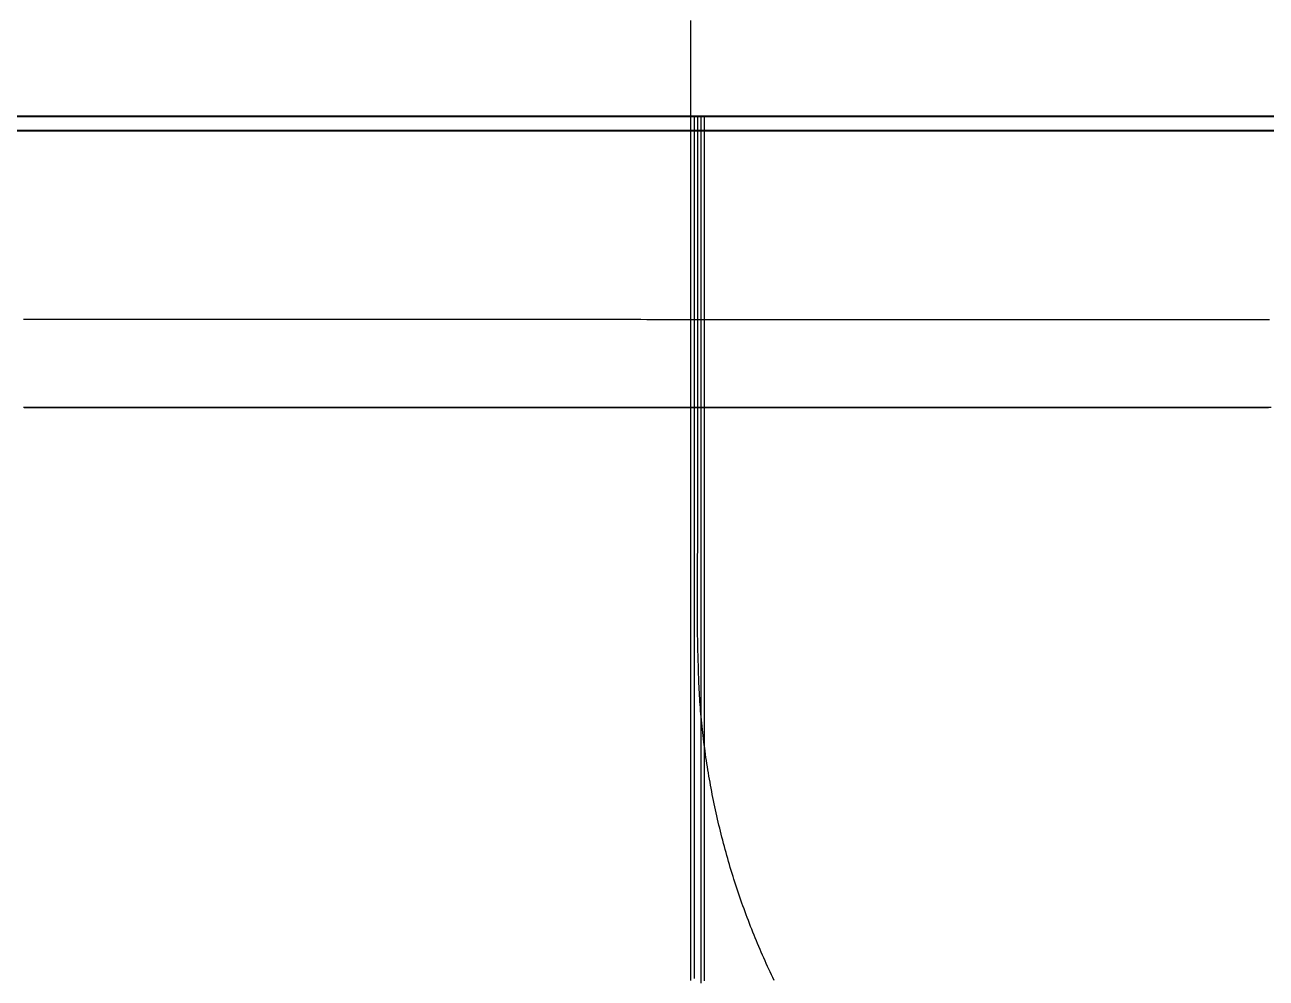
# Model space of a CAD drawing. Header units: millimetres. Extents: x -253 to 256, y -315 to 312.
# Drawn here: x -63.2 to -11.4, y -6.6 to 33.1 of the extents above; entities that cross this region are included whole.
import ezdxf

# ---------------------------------------------------------------- set-up
doc = ezdxf.new("R2010")
doc.units = ezdxf.units.MM
doc.layers.add('SKETCH', color=5, linetype='Continuous')
doc.layers.add('VISIBLE', color=7, linetype='Continuous')

msp = doc.modelspace()

# ---------------------------------------------------------------- linework, layer by layer
at = {"layer": 'SKETCH', "flags": 128}
for points in [[(-35.4, -6.724), (-35.4, -6.505), (-35.4, -6.287), (-35.4, -6.069), (-35.4, -5.85), (-35.4, -5.632), (-35.4, -5.414), (-35.4, -5.195), (-35.4, -4.977), (-35.4, -4.759), (-35.4, -4.54), (-35.4, -4.322), (-35.4, -4.104), (-35.4, -3.885), (-35.4, -3.667), (-35.4, -3.449), (-35.4, -3.23), (-35.4, -3.012), (-35.4, -2.794), (-35.4, -2.575), (-35.4, -2.357), (-35.4, -2.139), (-35.4, -1.92), (-35.4, -1.702), (-35.4, -1.484), (-35.4, -1.265), (-35.4, -1.047), (-35.4, -0.829), (-35.4, -0.611), (-35.4, -0.392), (-35.4, -0.174), (-35.4, 0.044), (-35.4, 0.263), (-35.4, 0.481), (-35.4, 0.699), (-35.4, 0.918), (-35.4, 1.136), (-35.4, 1.354), (-35.4, 1.572), (-35.4, 1.791), (-35.4, 2.009), (-35.4, 2.227), (-35.4, 2.446), (-35.4, 2.664), (-35.4, 2.882), (-35.4, 3.101), (-35.4, 3.319), (-35.4, 3.537), (-35.4, 3.755), (-35.4, 3.974), (-35.4, 4.192), (-35.4, 4.41), (-35.4, 4.629), (-35.4, 4.847), (-35.4, 5.065), (-35.4, 5.284), (-35.4, 5.502), (-35.4, 5.72), (-35.4, 5.938), (-35.4, 6.157), (-35.4, 6.375), (-35.4, 6.593), (-35.4, 6.812), (-35.4, 7.03), (-35.4, 7.248), (-35.4, 7.467), (-35.4, 7.685), (-35.4, 7.903), (-35.4, 8.122), (-35.4, 8.34), (-35.4, 8.558), (-35.4, 8.777), (-35.4, 8.995), (-35.4, 9.213), (-35.4, 9.432), (-35.4, 9.65), (-35.4, 9.868), (-35.4, 10.087), (-35.4, 10.305), (-35.4, 10.523), (-35.4, 10.742), (-35.4, 10.96), (-35.4, 11.178), (-35.4, 11.397), (-35.4, 11.615), (-35.4, 11.833), (-35.4, 12.052), (-35.4, 12.27), (-35.4, 12.488), (-35.4, 12.707), (-35.4, 12.925), (-35.4, 13.143), (-35.4, 13.362), (-35.4, 13.58), (-35.4, 13.798), (-35.4, 14.017), (-35.4, 14.235), (-35.4, 14.453), (-35.4, 14.671), (-35.4, 14.89), (-35.4, 15.108), (-35.4, 15.326), (-35.4, 15.545), (-35.4, 15.763), (-35.4, 15.981), (-35.4, 16.2), (-35.4, 16.418), (-35.4, 16.636), (-35.4, 16.854), (-35.4, 17.073), (-35.4, 17.291), (-35.4, 17.509), (-35.4, 17.728), (-35.4, 17.946), (-35.4, 18.164), (-35.4, 18.383), (-35.4, 18.601), (-35.4, 18.819), (-35.4, 19.037), (-35.4, 19.256), (-35.4, 19.474), (-35.4, 19.692), (-35.4, 19.911), (-35.4, 20.129), (-35.4, 20.347), (-35.4, 20.566), (-35.4, 20.784), (-35.4, 21.002), (-35.4, 21.22), (-35.4, 21.439), (-35.4, 21.657), (-35.4, 21.875), (-35.4, 22.094), (-35.4, 22.312), (-35.4, 22.53), (-35.4, 22.749), (-35.4, 22.967), (-35.4, 23.185), (-35.4, 23.403), (-35.4, 23.622), (-35.4, 23.84), (-35.4, 24.058), (-35.4, 24.277), (-35.4, 24.495), (-35.4, 24.713), (-35.4, 24.932), (-35.4, 25.15), (-35.4, 25.369), (-35.4, 25.587), (-35.4, 25.805), (-35.4, 26.024), (-35.4, 26.242), (-35.4, 26.46), (-35.4, 26.679), (-35.4, 26.897), (-35.4, 27.115), (-35.4, 27.334), (-35.4, 27.552), (-35.4, 27.77), (-35.4, 27.989), (-35.4, 28.207), (-35.4, 28.425), (-35.4, 28.644), (-35.4, 28.863), (-35.4, 29.084), (-35.4, 29.308), (-35.4, 29.532), (-35.4, 29.758), (-35.4, 29.984), (-35.4, 30.211), (-35.4, 30.439), (-35.4, 30.666), (-35.4, 30.893), (-35.4, 31.12), (-35.4, 31.345), (-35.4, 31.57), (-35.4, 31.793), (-35.4, 32.014), (-35.4, 32.234), (-35.4, 32.451), (-35.4, 32.665), (-35.4, 32.877), (-35.4, 33.086), (-35.4, 33.291)], [(-35.246, -6.645), (-35.246, -6.421), (-35.246, -6.197), (-35.246, -5.972), (-35.246, -5.748), (-35.246, -5.524), (-35.246, -5.299), (-35.246, -5.075), (-35.246, -4.851), (-35.246, -4.627), (-35.246, -4.402), (-35.246, -4.178), (-35.246, -3.954), (-35.246, -3.729), (-35.246, -3.505), (-35.246, -3.281), (-35.246, -3.056), (-35.246, -2.832), (-35.246, -2.607), (-35.246, -2.383), (-35.246, -2.159), (-35.246, -1.934), (-35.246, -1.71), (-35.246, -1.486), (-35.246, -1.261), (-35.246, -1.037), (-35.246, -0.813), (-35.246, -0.588), (-35.246, -0.364), (-35.246, -0.139), (-35.246, 0.085), (-35.246, 0.309), (-35.246, 0.534), (-35.246, 0.758), (-35.246, 0.982), (-35.246, 1.207), (-35.246, 1.431), (-35.246, 1.655), (-35.246, 1.88), (-35.246, 2.104), (-35.246, 2.328), (-35.246, 2.553), (-35.246, 2.777), (-35.246, 3.001), (-35.246, 3.226), (-35.246, 3.45), (-35.246, 3.674), (-35.246, 3.898), (-35.246, 4.123), (-35.246, 4.347), (-35.246, 4.571), (-35.246, 4.796), (-35.246, 5.02), (-35.246, 5.244), (-35.246, 5.469), (-35.246, 5.693), (-35.246, 5.917), (-35.246, 6.142), (-35.246, 6.366), (-35.246, 6.59), (-35.246, 6.814), (-35.246, 7.039), (-35.246, 7.263), (-35.246, 7.488), (-35.246, 7.712), (-35.246, 7.936), (-35.246, 8.161), (-35.246, 8.385), (-35.246, 8.609), (-35.246, 8.834), (-35.246, 9.058), (-35.246, 9.282), (-35.246, 9.507), (-35.246, 9.731), (-35.246, 9.955), (-35.246, 10.18), (-35.246, 10.404), (-35.246, 10.629), (-35.246, 10.853), (-35.246, 11.077), (-35.246, 11.302), (-35.246, 11.526), (-35.246, 11.75), (-35.246, 11.975), (-35.246, 12.199), (-35.246, 12.423), (-35.246, 12.648), (-35.246, 12.872), (-35.246, 13.096), (-35.246, 13.321), (-35.246, 13.545), (-35.246, 13.769), (-35.246, 13.994), (-35.246, 14.218), (-35.246, 14.442), (-35.246, 14.666), (-35.246, 14.891), (-35.246, 15.115), (-35.246, 15.339), (-35.246, 15.564), (-35.246, 15.788), (-35.246, 16.012), (-35.246, 16.237), (-35.246, 16.461), (-35.246, 16.685), (-35.246, 16.91), (-35.246, 17.134), (-35.246, 17.358), (-35.246, 17.583), (-35.246, 17.807), (-35.246, 18.031), (-35.246, 18.256), (-35.246, 18.48), (-35.246, 18.704), (-35.246, 18.929), (-35.246, 19.153), (-35.246, 19.377), (-35.246, 19.602), (-35.246, 19.826), (-35.246, 20.05), (-35.246, 20.275), (-35.246, 20.499), (-35.246, 20.724), (-35.246, 20.948), (-35.246, 21.172), (-35.246, 21.397), (-35.246, 21.621), (-35.246, 21.845), (-35.246, 22.07), (-35.246, 22.294), (-35.246, 22.518), (-35.246, 22.743), (-35.246, 22.967), (-35.246, 23.191), (-35.246, 23.416), (-35.246, 23.64), (-35.246, 23.864), (-35.246, 24.089), (-35.246, 24.313), (-35.246, 24.537), (-35.246, 24.762), (-35.246, 24.986), (-35.246, 25.21), (-35.246, 25.435), (-35.246, 25.659), (-35.246, 25.883), (-35.246, 26.107), (-35.246, 26.332), (-35.246, 26.556), (-35.246, 26.78), (-35.246, 27.005), (-35.246, 27.229), (-35.246, 27.453), (-35.246, 27.678), (-35.246, 27.902), (-35.246, 28.126), (-35.246, 28.351), (-35.246, 28.576), (-35.246, 28.804), (-35.246, 29.033), (-35.246, 29.265), (-35.246, 29.286)], [(-31.925, -6.724), (-31.981, -6.607), (-32.036, -6.49), (-32.091, -6.374), (-32.146, -6.256), (-32.2, -6.139), (-32.254, -6.021), (-32.307, -5.903), (-32.36, -5.785), (-32.412, -5.667), (-32.464, -5.548), (-32.515, -5.43), (-32.566, -5.311), (-32.616, -5.191), (-32.666, -5.072), (-32.715, -4.953), (-32.764, -4.833), (-32.813, -4.713), (-32.86, -4.592), (-32.908, -4.472), (-32.955, -4.351), (-33.001, -4.23), (-33.047, -4.109), (-33.093, -3.987), (-33.138, -3.865), (-33.182, -3.743), (-33.226, -3.621), (-33.27, -3.499), (-33.313, -3.376), (-33.356, -3.253), (-33.398, -3.13), (-33.439, -3.007), (-33.48, -2.883), (-33.521, -2.76), (-33.561, -2.636), (-33.601, -2.512), (-33.64, -2.388), (-33.678, -2.264), (-33.716, -2.14), (-33.754, -2.015), (-33.791, -1.891), (-33.827, -1.766), (-33.863, -1.641), (-33.899, -1.515), (-33.934, -1.39), (-33.969, -1.264), (-34.003, -1.138), (-34.036, -1.012), (-34.069, -0.886), (-34.102, -0.759), (-34.134, -0.633), (-34.165, -0.506), (-34.196, -0.379), (-34.227, -0.252), (-34.257, -0.125), (-34.286, 0.002), (-34.315, 0.13), (-34.344, 0.257), (-34.372, 0.385), (-34.399, 0.512), (-34.426, 0.64), (-34.453, 0.768), (-34.478, 0.896), (-34.504, 1.024), (-34.529, 1.152), (-34.553, 1.281), (-34.577, 1.409), (-34.6, 1.538), (-34.623, 1.666), (-34.645, 1.795), (-34.667, 1.924), (-34.688, 2.053), (-34.709, 2.183), (-34.729, 2.312), (-34.748, 2.441), (-34.768, 2.571), (-34.786, 2.701), (-34.804, 2.83), (-34.822, 2.96), (-34.839, 3.09), (-34.856, 3.22), (-34.872, 3.35), (-34.887, 3.48), (-34.902, 3.61), (-34.917, 3.74), (-34.931, 3.87), (-34.944, 4.001), (-34.957, 4.131), (-34.969, 4.26), (-34.98, 4.389), (-34.991, 4.516), (-35.001, 4.643), (-35.01, 4.769), (-35.019, 4.895), (-35.027, 5.02), (-35.034, 5.145), (-35.041, 5.271), (-35.048, 5.396), (-35.054, 5.522), (-35.06, 5.649), (-35.065, 5.776), (-35.07, 5.904), (-35.074, 6.033), (-35.079, 6.164), (-35.083, 6.296), (-35.087, 6.429), (-35.09, 6.564), (-35.094, 6.702), (-35.098, 6.841), (-35.101, 6.982), (-35.105, 7.126), (-35.108, 7.272), (-35.112, 7.466), (-35.116, 7.664), (-35.119, 7.866), (-35.121, 8.072), (-35.123, 8.281), (-35.124, 8.494), (-35.124, 8.709), (-35.124, 8.927), (-35.124, 9.148), (-35.124, 9.371), (-35.123, 9.595), (-35.122, 9.821), (-35.121, 10.048), (-35.119, 10.276), (-35.118, 10.504), (-35.116, 10.733), (-35.115, 10.962), (-35.113, 11.19), (-35.112, 11.418), (-35.111, 11.645), (-35.11, 11.871), (-35.109, 12.095), (-35.108, 12.318), (-35.108, 12.539), (-35.108, 12.758), (-35.108, 12.977), (-35.108, 13.197), (-35.108, 13.416), (-35.108, 13.636), (-35.108, 13.855), (-35.108, 14.075), (-35.108, 14.294), (-35.108, 14.513), (-35.108, 14.733), (-35.108, 14.952), (-35.108, 15.172), (-35.108, 15.391), (-35.108, 15.611), (-35.108, 15.83), (-35.108, 16.049), (-35.108, 16.269), (-35.108, 16.488), (-35.108, 16.708), (-35.108, 16.927), (-35.108, 17.147), (-35.108, 17.366), (-35.108, 17.585), (-35.108, 17.805), (-35.108, 18.024), (-35.108, 18.244), (-35.108, 18.463), (-35.108, 18.683), (-35.108, 18.902), (-35.108, 19.121), (-35.108, 19.341), (-35.108, 19.56), (-35.108, 19.78), (-35.108, 19.999), (-35.108, 20.219), (-35.108, 20.438), (-35.108, 20.657), (-35.108, 20.877), (-35.108, 21.096), (-35.108, 21.316), (-35.108, 21.535), (-35.108, 21.755), (-35.108, 21.974), (-35.108, 22.193), (-35.108, 22.413), (-35.108, 22.632), (-35.108, 22.852), (-35.108, 23.071), (-35.108, 23.29), (-35.108, 23.51), (-35.108, 23.729), (-35.108, 23.949), (-35.108, 24.168), (-35.108, 24.388), (-35.108, 24.607), (-35.108, 24.826), (-35.108, 25.046), (-35.108, 25.265), (-35.108, 25.485), (-35.108, 25.704), (-35.108, 25.924), (-35.108, 26.143), (-35.108, 26.362), (-35.108, 26.582), (-35.108, 26.801), (-35.108, 27.021), (-35.108, 27.24), (-35.108, 27.46), (-35.108, 27.679), (-35.108, 27.898), (-35.108, 28.118), (-35.108, 28.337), (-35.108, 28.558), (-35.108, 28.78), (-35.108, 29.005), (-35.108, 29.231), (-35.108, 29.286)], [(-34.972, -6.841), (-34.972, -6.619), (-34.972, -6.396), (-34.972, -6.173), (-34.972, -5.95), (-34.972, -5.728), (-34.972, -5.505), (-34.972, -5.282), (-34.972, -5.059), (-34.972, -4.837), (-34.972, -4.614), (-34.972, -4.391), (-34.972, -4.169), (-34.972, -3.946), (-34.972, -3.723), (-34.972, -3.5), (-34.972, -3.278), (-34.972, -3.055), (-34.972, -2.832), (-34.972, -2.609), (-34.972, -2.387), (-34.972, -2.164), (-34.972, -1.941), (-34.972, -1.718), (-34.972, -1.496), (-34.972, -1.273), (-34.972, -1.05), (-34.972, -0.827), (-34.972, -0.605), (-34.972, -0.382), (-34.972, -0.159), (-34.972, 0.063), (-34.972, 0.286), (-34.972, 0.509), (-34.972, 0.732), (-34.972, 0.954), (-34.972, 1.177), (-34.972, 1.4), (-34.972, 1.623), (-34.972, 1.845), (-34.972, 2.068), (-34.972, 2.291), (-34.972, 2.513), (-34.972, 2.736), (-34.972, 2.959), (-34.972, 3.181), (-34.972, 3.404), (-34.972, 3.627), (-34.972, 3.85), (-34.972, 4.072), (-34.972, 4.295), (-34.972, 4.518), (-34.972, 4.74), (-34.972, 4.963), (-34.972, 5.186), (-34.972, 5.408), (-34.972, 5.631), (-34.972, 5.854), (-34.972, 6.076), (-34.972, 6.299), (-34.972, 6.522), (-34.972, 6.745), (-34.972, 6.967), (-34.972, 7.19), (-34.972, 7.413), (-34.972, 7.635), (-34.972, 7.858), (-34.972, 8.081), (-34.972, 8.304), (-34.972, 8.526), (-34.972, 8.749), (-34.972, 8.972), (-34.972, 9.195), (-34.972, 9.417), (-34.972, 9.64), (-34.972, 9.863), (-34.972, 10.086), (-34.972, 10.308), (-34.972, 10.531), (-34.972, 10.754), (-34.972, 10.977), (-34.972, 11.199), (-34.972, 11.422), (-34.972, 11.645), (-34.972, 11.867), (-34.972, 12.09), (-34.972, 12.313), (-34.972, 12.536), (-34.972, 12.758), (-34.972, 12.981), (-34.972, 13.204), (-34.972, 13.427), (-34.972, 13.649), (-34.972, 13.872), (-34.972, 14.095), (-34.972, 14.318), (-34.972, 14.54), (-34.972, 14.763), (-34.972, 14.986), (-34.972, 15.209), (-34.972, 15.431), (-34.972, 15.654), (-34.972, 15.877), (-34.972, 16.099), (-34.972, 16.322), (-34.972, 16.545), (-34.972, 16.768), (-34.972, 16.99), (-34.972, 17.213), (-34.972, 17.436), (-34.972, 17.659), (-34.972, 17.881), (-34.972, 18.104), (-34.972, 18.327), (-34.972, 18.55), (-34.972, 18.772), (-34.972, 18.995), (-34.972, 19.218), (-34.972, 19.441), (-34.972, 19.663), (-34.972, 19.886), (-34.972, 20.109), (-34.972, 20.331), (-34.972, 20.554), (-34.972, 20.777), (-34.972, 21), (-34.972, 21.222), (-34.972, 21.445), (-34.972, 21.668), (-34.972, 21.891), (-34.972, 22.113), (-34.972, 22.336), (-34.972, 22.559), (-34.972, 22.782), (-34.972, 23.004), (-34.972, 23.227), (-34.972, 23.45), (-34.972, 23.672), (-34.972, 23.895), (-34.972, 24.118), (-34.972, 24.341), (-34.972, 24.563), (-34.972, 24.786), (-34.972, 25.009), (-34.972, 25.232), (-34.972, 25.454), (-34.972, 25.677), (-34.972, 25.9), (-34.972, 26.123), (-34.972, 26.345), (-34.972, 26.568), (-34.972, 26.791), (-34.972, 27.014), (-34.972, 27.236), (-34.972, 27.459), (-34.972, 27.682), (-34.972, 27.904), (-34.972, 28.127), (-34.972, 28.351), (-34.972, 28.577), (-34.972, 28.805), (-34.972, 29.035), (-34.972, 29.265), (-34.972, 29.286)], [(-34.836, -6.748), (-34.836, -6.539), (-34.836, -6.329), (-34.836, -6.119), (-34.836, -5.909), (-34.836, -5.699), (-34.836, -5.489), (-34.836, -5.279), (-34.836, -5.069), (-34.836, -4.859), (-34.836, -4.65), (-34.836, -4.44), (-34.836, -4.23), (-34.836, -4.02), (-34.836, -3.81), (-34.836, -3.6), (-34.836, -3.39), (-34.836, -3.18), (-34.836, -2.97), (-34.836, -2.761), (-34.836, -2.551), (-34.836, -2.341), (-34.836, -2.131), (-34.836, -1.921), (-34.836, -1.711), (-34.836, -1.501), (-34.836, -1.291), (-34.836, -1.081), (-34.836, -0.871), (-34.836, -0.661), (-34.836, -0.451), (-34.836, -0.242), (-34.836, -0.032), (-34.836, 0.178), (-34.836, 0.388), (-34.836, 0.598), (-34.836, 0.808), (-34.836, 1.018), (-34.836, 1.228), (-34.836, 1.438), (-34.836, 1.648), (-34.836, 1.858), (-34.836, 2.068), (-34.836, 2.278), (-34.836, 2.488), (-34.836, 2.698), (-34.836, 2.907), (-34.836, 3.117), (-34.836, 3.327), (-34.836, 3.537), (-34.836, 3.747), (-34.836, 3.957), (-34.836, 4.167), (-34.836, 4.377), (-34.836, 4.587), (-34.836, 4.796), (-34.836, 5.006), (-34.836, 5.216), (-34.836, 5.426), (-34.836, 5.636), (-34.836, 5.846), (-34.836, 6.056), (-34.836, 6.266), (-34.836, 6.476), (-34.836, 6.685), (-34.836, 6.895), (-34.836, 7.105), (-34.836, 7.315), (-34.836, 7.525), (-34.836, 7.735), (-34.836, 7.945), (-34.836, 8.155), (-34.836, 8.365), (-34.836, 8.575), (-34.836, 8.784), (-34.836, 8.994), (-34.836, 9.204), (-34.836, 9.414), (-34.836, 9.624), (-34.836, 9.834), (-34.836, 10.044), (-34.836, 10.254), (-34.836, 10.464), (-34.836, 10.674), (-34.836, 10.884), (-34.836, 11.094), (-34.836, 11.304), (-34.836, 11.514), (-34.836, 11.724), (-34.836, 11.933), (-34.836, 12.143), (-34.836, 12.353), (-34.836, 12.563), (-34.836, 12.773), (-34.836, 12.983), (-34.836, 13.193), (-34.836, 13.403), (-34.836, 13.613), (-34.836, 13.823), (-34.836, 14.033), (-34.836, 14.242), (-34.836, 14.452), (-34.836, 14.662), (-34.836, 14.872), (-34.836, 15.082), (-34.836, 15.292), (-34.836, 15.502), (-34.836, 15.712), (-34.836, 15.922), (-34.836, 16.131), (-34.836, 16.341), (-34.836, 16.551), (-34.836, 16.761), (-34.836, 16.971), (-34.836, 17.181), (-34.836, 17.391), (-34.836, 17.601), (-34.836, 17.811), (-34.836, 18.02), (-34.836, 18.23), (-34.836, 18.44), (-34.836, 18.65), (-34.836, 18.86), (-34.836, 19.07), (-34.836, 19.28), (-34.836, 19.49), (-34.836, 19.7), (-34.836, 19.909), (-34.836, 20.119), (-34.836, 20.329), (-34.836, 20.539), (-34.836, 20.749), (-34.836, 20.959), (-34.836, 21.169), (-34.836, 21.379), (-34.836, 21.588), (-34.836, 21.798), (-34.836, 22.008), (-34.836, 22.218), (-34.836, 22.428), (-34.836, 22.638), (-34.836, 22.848), (-34.836, 23.058), (-34.836, 23.268), (-34.836, 23.478), (-34.836, 23.687), (-34.836, 23.897), (-34.836, 24.107), (-34.836, 24.317), (-34.836, 24.527), (-34.836, 24.737), (-34.836, 24.947), (-34.836, 25.157), (-34.836, 25.367), (-34.836, 25.577), (-34.836, 25.787), (-34.836, 25.997), (-34.836, 26.207), (-34.836, 26.417), (-34.836, 26.627), (-34.836, 26.836), (-34.836, 27.046), (-34.836, 27.256), (-34.836, 27.466), (-34.836, 27.676), (-34.836, 27.886), (-34.836, 28.096), (-34.836, 28.306), (-34.836, 28.517), (-34.836, 28.73), (-34.836, 28.944), (-34.836, 29.159), (-34.836, 29.286)], [(-63.207, 20.838), (-62.969, 20.838), (-62.73, 20.838), (-62.492, 20.838), (-62.254, 20.838), (-62.015, 20.838), (-61.777, 20.838), (-61.538, 20.838), (-61.3, 20.838), (-61.062, 20.838), (-60.823, 20.837), (-60.585, 20.837), (-60.347, 20.837), (-60.108, 20.837), (-59.87, 20.837), (-59.632, 20.837), (-59.393, 20.837), (-59.155, 20.837), (-58.917, 20.837), (-58.678, 20.837), (-58.44, 20.837), (-58.202, 20.837), (-57.964, 20.836), (-57.725, 20.836), (-57.487, 20.836), (-57.249, 20.836), (-57.01, 20.836), (-56.772, 20.836), (-56.534, 20.836), (-56.295, 20.836), (-56.057, 20.836), (-55.819, 20.836), (-55.58, 20.836), (-55.342, 20.836), (-55.104, 20.836), (-54.866, 20.835), (-54.627, 20.835), (-54.389, 20.835), (-54.151, 20.835), (-53.913, 20.835), (-53.674, 20.835), (-53.436, 20.835), (-53.198, 20.835), (-52.96, 20.835), (-52.721, 20.835), (-52.483, 20.835), (-52.245, 20.835), (-52.007, 20.834), (-51.768, 20.834), (-51.53, 20.834), (-51.292, 20.834), (-51.054, 20.834), (-50.816, 20.834), (-50.577, 20.834), (-50.339, 20.834), (-50.101, 20.834), (-49.863, 20.834), (-49.624, 20.834), (-49.386, 20.834), (-49.148, 20.834), (-48.91, 20.833), (-48.672, 20.833), (-48.433, 20.833), (-48.195, 20.833), (-47.957, 20.833), (-47.719, 20.833), (-47.48, 20.833), (-47.242, 20.833), (-47.004, 20.833), (-46.766, 20.833), (-46.528, 20.833), (-46.289, 20.833), (-46.051, 20.832), (-45.813, 20.832), (-45.575, 20.832), (-45.336, 20.832), (-45.098, 20.832), (-44.86, 20.832), (-44.622, 20.832), (-44.384, 20.832), (-44.145, 20.832), (-43.907, 20.832), (-43.669, 20.832), (-43.431, 20.832), (-43.193, 20.831), (-42.954, 20.831), (-42.716, 20.831), (-42.478, 20.831), (-42.24, 20.831), (-42.002, 20.831), (-41.763, 20.831), (-41.525, 20.831), (-41.287, 20.831), (-41.049, 20.831), (-40.811, 20.831), (-40.572, 20.831), (-40.334, 20.831), (-40.096, 20.83), (-39.858, 20.83), (-39.62, 20.83), (-39.382, 20.83), (-39.143, 20.83), (-38.905, 20.83), (-38.667, 20.83), (-38.429, 20.83), (-38.191, 20.83), (-37.953, 20.83), (-37.714, 20.83), (-37.476, 20.83), (-37.238, 20.829), (-37, 20.829), (-36.762, 20.829), (-36.524, 20.829), (-36.286, 20.829), (-36.047, 20.829), (-35.809, 20.829), (-35.571, 20.829), (-35.333, 20.829), (-35.095, 20.829), (-34.857, 20.829), (-34.619, 20.829), (-34.38, 20.828), (-34.142, 20.828), (-33.904, 20.828), (-33.666, 20.828), (-33.428, 20.828), (-33.19, 20.828), (-32.952, 20.828), (-32.714, 20.828), (-32.475, 20.828), (-32.237, 20.828), (-31.999, 20.828), (-31.761, 20.828), (-31.523, 20.828), (-31.285, 20.827), (-31.047, 20.827), (-30.809, 20.827), (-30.571, 20.827), (-30.332, 20.827), (-30.094, 20.827), (-29.856, 20.827), (-29.618, 20.827), (-29.38, 20.827), (-29.142, 20.827), (-28.904, 20.827), (-28.666, 20.827), (-28.428, 20.826), (-28.19, 20.826), (-27.952, 20.826), (-27.713, 20.826), (-27.475, 20.826), (-27.237, 20.826), (-26.999, 20.826), (-26.761, 20.826), (-26.523, 20.826), (-26.285, 20.826), (-26.047, 20.826), (-25.809, 20.826), (-25.571, 20.825), (-25.333, 20.825), (-25.095, 20.825), (-24.857, 20.825), (-24.619, 20.825), (-24.38, 20.825), (-24.142, 20.825), (-23.904, 20.825), (-23.666, 20.825), (-23.428, 20.825), (-23.19, 20.825), (-22.952, 20.825), (-22.714, 20.825), (-22.476, 20.824), (-22.238, 20.824), (-22, 20.824), (-21.762, 20.824), (-21.524, 20.824), (-21.286, 20.824), (-21.048, 20.824), (-20.81, 20.824), (-20.572, 20.824), (-20.334, 20.824), (-20.096, 20.824), (-19.858, 20.824), (-19.62, 20.823), (-19.382, 20.823), (-19.144, 20.823), (-18.906, 20.823), (-18.668, 20.823), (-18.43, 20.823), (-18.192, 20.823), (-17.954, 20.823), (-17.716, 20.823), (-17.478, 20.823), (-17.24, 20.823), (-17.002, 20.823), (-16.764, 20.823), (-16.526, 20.822), (-16.288, 20.822), (-16.05, 20.822), (-15.812, 20.822), (-15.574, 20.822), (-15.336, 20.822), (-15.098, 20.822), (-14.86, 20.822), (-14.622, 20.822), (-14.384, 20.822), (-14.146, 20.822), (-13.908, 20.822), (-13.67, 20.821), (-13.432, 20.821), (-13.194, 20.821), (-12.956, 20.821), (-12.718, 20.821), (-12.48, 20.821), (-12.242, 20.821), (-12.005, 20.821), (-11.767, 20.821), (-11.529, 20.821), (-11.291, 20.821)], [(-63.204, 17.162), (-62.943, 17.162), (-62.682, 17.162), (-62.42, 17.162), (-62.159, 17.162), (-61.898, 17.162), (-61.637, 17.162), (-61.375, 17.162), (-61.114, 17.162), (-60.853, 17.162), (-60.592, 17.162), (-60.33, 17.162), (-60.069, 17.162), (-59.808, 17.162), (-59.547, 17.162), (-59.285, 17.162), (-59.024, 17.162), (-58.763, 17.162), (-58.501, 17.162), (-58.24, 17.162), (-57.979, 17.162), (-57.718, 17.162), (-57.456, 17.162), (-57.195, 17.162), (-56.934, 17.162), (-56.673, 17.162), (-56.411, 17.162), (-56.15, 17.162), (-55.889, 17.162), (-55.628, 17.162), (-55.366, 17.162), (-55.105, 17.162), (-54.844, 17.162), (-54.583, 17.162), (-54.321, 17.162), (-54.06, 17.162), (-53.799, 17.162), (-53.537, 17.162), (-53.276, 17.162), (-53.015, 17.162), (-52.754, 17.162), (-52.493, 17.162), (-52.231, 17.162), (-51.97, 17.162), (-51.709, 17.162), (-51.448, 17.162), (-51.186, 17.162), (-50.925, 17.162), (-50.664, 17.162), (-50.403, 17.162), (-50.142, 17.162), (-49.88, 17.162), (-49.619, 17.162), (-49.358, 17.162), (-49.097, 17.162), (-48.836, 17.162), (-48.574, 17.162), (-48.313, 17.162), (-48.052, 17.162), (-47.791, 17.162), (-47.529, 17.162), (-47.268, 17.162), (-47.007, 17.162), (-46.746, 17.162), (-46.484, 17.162), (-46.223, 17.162), (-45.962, 17.162), (-45.701, 17.162), (-45.439, 17.162), (-45.178, 17.162), (-44.917, 17.162), (-44.656, 17.162), (-44.394, 17.162), (-44.133, 17.162), (-43.872, 17.162), (-43.611, 17.162), (-43.349, 17.162), (-43.088, 17.162), (-42.827, 17.162), (-42.566, 17.162), (-42.304, 17.162), (-42.043, 17.162), (-41.782, 17.162), (-41.521, 17.162), (-41.259, 17.162), (-40.998, 17.162), (-40.737, 17.162), (-40.475, 17.162), (-40.214, 17.162), (-39.953, 17.162), (-39.692, 17.162), (-39.43, 17.162), (-39.169, 17.162), (-38.908, 17.162), (-38.647, 17.162), (-38.385, 17.162), (-38.124, 17.162), (-37.863, 17.162), (-37.602, 17.162), (-37.34, 17.162), (-37.079, 17.162), (-36.818, 17.162), (-36.557, 17.162), (-36.295, 17.162), (-36.034, 17.162), (-35.773, 17.162), (-35.512, 17.162), (-35.25, 17.162), (-34.989, 17.162), (-34.728, 17.162), (-34.467, 17.162), (-34.205, 17.162), (-33.944, 17.162), (-33.683, 17.162), (-33.421, 17.162), (-33.16, 17.162), (-32.899, 17.162), (-32.638, 17.162), (-32.376, 17.162), (-32.115, 17.162), (-31.854, 17.162), (-31.593, 17.162), (-31.331, 17.162), (-31.07, 17.162), (-30.809, 17.162), (-30.548, 17.162), (-30.286, 17.162), (-30.025, 17.162), (-29.764, 17.162), (-29.503, 17.162), (-29.241, 17.162), (-28.98, 17.162), (-28.719, 17.162), (-28.457, 17.162), (-28.196, 17.162), (-27.935, 17.162), (-27.674, 17.162), (-27.413, 17.162), (-27.151, 17.162), (-26.89, 17.162), (-26.629, 17.162), (-26.368, 17.162), (-26.106, 17.162), (-25.845, 17.162), (-25.584, 17.162), (-25.323, 17.162), (-25.062, 17.162), (-24.8, 17.162), (-24.539, 17.162), (-24.278, 17.162), (-24.017, 17.162), (-23.756, 17.162), (-23.494, 17.162), (-23.233, 17.162), (-22.972, 17.162), (-22.711, 17.162), (-22.449, 17.162), (-22.188, 17.162), (-21.927, 17.162), (-21.666, 17.162), (-21.404, 17.162), (-21.143, 17.162), (-20.882, 17.162), (-20.621, 17.162), (-20.359, 17.162), (-20.098, 17.162), (-19.837, 17.162), (-19.576, 17.162), (-19.314, 17.162), (-19.053, 17.162), (-18.792, 17.162), (-18.531, 17.162), (-18.269, 17.162), (-18.008, 17.162), (-17.747, 17.162), (-17.486, 17.162), (-17.224, 17.162), (-16.963, 17.162), (-16.702, 17.162), (-16.441, 17.162), (-16.179, 17.162), (-15.918, 17.162), (-15.657, 17.162), (-15.395, 17.162), (-15.134, 17.162), (-14.873, 17.162), (-14.612, 17.162), (-14.35, 17.162), (-14.089, 17.162), (-13.828, 17.162), (-13.567, 17.162), (-13.305, 17.162), (-13.044, 17.162), (-12.783, 17.162), (-12.522, 17.162), (-12.26, 17.162), (-11.999, 17.162), (-11.738, 17.162), (-11.477, 17.162), (-11.215, 17.162)], [(-63.178, 17.153), (-63.114, 17.153), (-63.048, 17.153), (-62.979, 17.153), (-62.908, 17.153), (-62.833, 17.153), (-62.756, 17.153), (-62.582, 17.153), (-62.395, 17.153), (-62.195, 17.153), (-61.982, 17.153), (-61.759, 17.153), (-61.525, 17.153), (-61.281, 17.153), (-61.029, 17.153), (-60.77, 17.153), (-60.504, 17.153), (-60.232, 17.153), (-59.956, 17.153), (-59.675, 17.153), (-59.393, 17.153), (-59.108, 17.153), (-58.822, 17.153), (-58.536, 17.153), (-58.251, 17.153), (-57.969, 17.153), (-57.688, 17.153), (-57.412, 17.153), (-57.14, 17.153), (-56.874, 17.153), (-56.615, 17.153), (-56.359, 17.153), (-56.103, 17.153), (-55.847, 17.153), (-55.591, 17.153), (-55.335, 17.153), (-55.079, 17.153), (-54.824, 17.153), (-54.568, 17.153), (-54.312, 17.153), (-54.056, 17.153), (-53.8, 17.153), (-53.544, 17.153), (-53.288, 17.153), (-53.032, 17.153), (-52.776, 17.153), (-52.52, 17.153), (-52.265, 17.153), (-52.009, 17.153), (-51.753, 17.153), (-51.497, 17.153), (-51.241, 17.153), (-50.985, 17.153), (-50.729, 17.153), (-50.473, 17.153), (-50.217, 17.153), (-49.961, 17.153), (-49.706, 17.153), (-49.45, 17.153), (-49.194, 17.153), (-48.938, 17.153), (-48.682, 17.153), (-48.426, 17.153), (-48.17, 17.153), (-47.915, 17.153), (-47.659, 17.153), (-47.403, 17.153), (-47.147, 17.153), (-46.891, 17.153), (-46.635, 17.153), (-46.379, 17.153), (-46.124, 17.153), (-45.868, 17.153), (-45.612, 17.153), (-45.356, 17.153), (-45.1, 17.153), (-44.844, 17.153), (-44.588, 17.153), (-44.333, 17.153), (-44.077, 17.153), (-43.821, 17.153), (-43.565, 17.153), (-43.309, 17.153), (-43.053, 17.153), (-42.797, 17.153), (-42.542, 17.153), (-42.286, 17.153), (-42.03, 17.153), (-41.774, 17.153), (-41.518, 17.153), (-41.262, 17.153), (-41.006, 17.153), (-40.751, 17.153), (-40.495, 17.153), (-40.239, 17.153), (-39.983, 17.153), (-39.727, 17.153), (-39.471, 17.153), (-39.215, 17.153), (-38.959, 17.153), (-38.704, 17.153), (-38.448, 17.153), (-38.192, 17.153), (-37.936, 17.153), (-37.68, 17.153), (-37.424, 17.153), (-37.168, 17.153), (-36.913, 17.153), (-36.657, 17.153), (-36.401, 17.153), (-36.145, 17.153), (-35.889, 17.153), (-35.633, 17.153), (-35.377, 17.153), (-35.122, 17.153), (-34.866, 17.153), (-34.61, 17.153), (-34.354, 17.153), (-34.098, 17.153), (-33.842, 17.153), (-33.586, 17.153), (-33.331, 17.153), (-33.075, 17.153), (-32.819, 17.153), (-32.563, 17.153), (-32.307, 17.153), (-32.051, 17.153), (-31.795, 17.153), (-31.54, 17.153), (-31.284, 17.153), (-31.028, 17.153), (-30.772, 17.153), (-30.516, 17.153), (-30.26, 17.153), (-30.004, 17.153), (-29.749, 17.153), (-29.493, 17.153), (-29.237, 17.153), (-28.981, 17.153), (-28.725, 17.153), (-28.469, 17.153), (-28.213, 17.153), (-27.958, 17.153), (-27.702, 17.153), (-27.446, 17.153), (-27.19, 17.153), (-26.934, 17.153), (-26.678, 17.153), (-26.422, 17.153), (-26.166, 17.153), (-25.911, 17.153), (-25.655, 17.153), (-25.399, 17.153), (-25.143, 17.153), (-24.887, 17.153), (-24.631, 17.153), (-24.375, 17.153), (-24.119, 17.153), (-23.863, 17.153), (-23.607, 17.153), (-23.352, 17.153), (-23.096, 17.153), (-22.84, 17.153), (-22.584, 17.153), (-22.328, 17.153), (-22.072, 17.153), (-21.816, 17.153), (-21.56, 17.153), (-21.304, 17.153), (-21.048, 17.153), (-20.793, 17.153), (-20.537, 17.153), (-20.281, 17.153), (-20.025, 17.153), (-19.769, 17.153), (-19.513, 17.153), (-19.257, 17.153), (-19.001, 17.153), (-18.745, 17.153), (-18.49, 17.153), (-18.234, 17.153), (-17.978, 17.153), (-17.722, 17.153), (-17.466, 17.153), (-17.21, 17.153), (-16.954, 17.153), (-16.699, 17.153), (-16.443, 17.153), (-16.187, 17.153), (-15.931, 17.153), (-15.675, 17.153), (-15.419, 17.153), (-15.163, 17.153), (-14.908, 17.153), (-14.652, 17.153), (-14.396, 17.153), (-14.14, 17.153), (-13.884, 17.153), (-13.628, 17.153), (-13.372, 17.153), (-13.117, 17.153), (-12.861, 17.153), (-12.605, 17.153), (-12.349, 17.153), (-12.093, 17.153), (-11.837, 17.153), (-11.581, 17.153), (-11.326, 17.153)]]:
    msp.add_lwpolyline(points, dxfattribs=at)
at = {"layer": 'VISIBLE'}
for p, q in [((-232.499, 29.315), (232.499, 29.315)), ((-212.202, 29.304), (212.202, 29.304)), ((-212.148, 29.297), (212.148, 29.297)), ((-212.068, 29.286), (212.068, 29.286)), ((-212.068, 28.72), (212.068, 28.72)), ((-207.895, 28.709), (207.895, 28.709)), ((-207.844, 28.702), (207.844, 28.702)), ((-207.767, 28.692), (207.767, 28.692))]:
    msp.add_line(p, q, dxfattribs=at)

doc.saveas('drawing.dxf')
